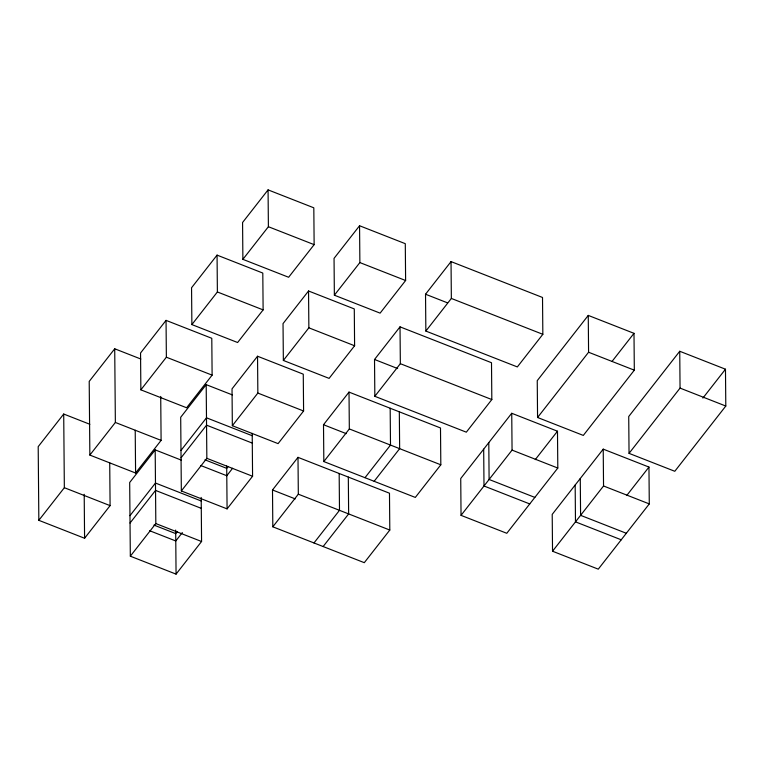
<?xml version="1.0" encoding="UTF-8"?>
<svg xmlns="http://www.w3.org/2000/svg" width="764" height="764" viewBox="0 0 764 764"><rect width="100%" height="100%" fill="white"/><g stroke="black" fill="none" stroke-linecap="round" stroke-linejoin="round"><path stroke-width="1.15" d="M89.846 424.278L63.708 414.031L38.2 446.653L38.84 520.322L84.584 538.257L110.092 505.634L109.72 462.86M140.853 359.032L114.715 348.785L89.207 381.408L89.856 455.077L135.591 473.012L161.099 440.389L160.717 396.421M166.046 320.374L140.547 352.997L140.862 389.831L186.607 407.766L212.115 375.143L211.79 338.299L166.046 320.374L166.371 357.208L140.862 389.831M217.062 255.119L191.554 287.751L191.879 324.585L237.614 342.52L263.122 309.888L262.797 273.054L217.062 255.119L217.387 291.963L191.879 324.585M268.068 189.873L242.57 222.496L242.885 259.34L288.63 277.265L314.138 244.642L313.813 207.808L268.068 189.873L268.393 226.717L242.885 259.34M38.84 520.322L64.348 487.699L63.708 414.031M89.856 455.077L115.364 422.454L114.715 348.785M181.326 460.138L155.188 449.891L129.679 482.514L130.329 556.192L176.064 574.127L201.572 541.504L201.19 497.431M232.332 394.892L206.194 384.645L180.696 417.268L181.335 490.946L227.08 508.881L252.578 476.249L252.206 433.36M129.966 515.671L155.474 483.049L201.218 500.983M180.982 450.426L206.49 417.803L252.225 435.728M257.535 356.234L232.027 388.857L232.342 425.701L278.086 443.626L303.594 411.003L303.27 374.169L257.535 356.234L257.85 393.068L232.342 425.701M308.541 290.988L283.033 323.611L283.358 360.446L329.103 378.381L354.601 345.758L354.286 308.923L308.541 290.988L308.866 327.823L283.358 360.446M359.558 225.743L334.049 258.366L334.365 295.2L380.109 313.135L405.617 280.512L405.292 243.678L359.558 225.743L359.873 262.577L334.365 295.2M130.033 523.034L155.541 490.412L201.285 508.346M181.049 457.789L206.547 425.166L252.292 443.101M130.329 556.192L155.827 523.569L155.188 449.891M181.335 490.946L206.843 458.324L206.194 384.645M177.172 531.744L175.71 533.606L153.927 525.069M228.178 466.489L226.727 468.361L204.943 459.813M182.338 532.584L175.777 540.969L149.639 530.722M232.619 468.265L226.784 475.724L200.645 465.477M272.5 489.972L297.998 457.349L389.478 493.21L389.802 530.054L364.294 562.676L272.815 526.807L272.5 489.972L295.248 498.892M323.506 424.727L349.014 392.104L440.494 427.964L440.818 464.798L415.31 497.431L323.831 461.561L323.506 424.727L346.254 433.646M374.522 359.481L400.021 326.849L491.5 362.719L491.825 399.553L466.317 432.176L374.837 396.315L374.522 359.481L397.662 368.554M425.529 294.226L451.037 261.603L542.516 297.473L542.841 334.307L517.333 366.93L425.854 331.07L425.529 294.226L447.57 302.869M272.815 526.807L298.323 494.184L297.998 457.349M323.831 461.561L349.329 428.938L349.014 392.104M374.837 396.315L400.346 363.693L400.021 326.849M425.854 331.07L451.352 298.447L451.037 261.603M313.985 542.946L339.493 510.323L339.168 473.489M364.991 477.701L390.499 445.078L390.175 408.243M323.134 546.537L348.642 513.914L348.317 477.07M374.14 481.291L399.648 448.659L399.324 411.825M511.737 413.276L460.73 478.522L461.045 515.356L506.79 533.291L557.806 468.046L557.481 431.211L511.737 413.276L512.061 450.111L461.045 515.356M588.261 315.408L537.245 380.653L537.569 417.488L583.304 435.423L634.321 370.177L633.996 333.333L588.261 315.408L588.576 352.242L537.569 417.488M535.239 459.651L557.481 431.211M612.136 361.296L633.996 333.333M603.226 449.137L552.21 514.392L552.534 551.226L598.269 569.161L649.285 503.906L648.961 467.071L603.226 449.137L603.541 485.98L552.534 551.226M679.74 351.268L628.724 416.514L629.049 453.358L674.793 471.283L725.8 406.037L725.475 369.203L679.74 351.268L680.055 388.102L629.049 453.358M626.728 495.521L648.961 467.071M702.89 398.092L725.475 369.203M268.393 226.717L314.138 244.642M359.873 262.577L405.617 280.512M451.352 298.447L542.841 334.307M588.576 352.242L634.321 370.177M680.055 388.102L725.8 406.037M217.387 291.963L263.122 309.888M308.866 327.823L354.601 345.758M400.346 363.693L491.825 399.553M512.061 450.111L557.806 468.046M603.541 485.98L649.285 503.906M534.848 497.402L489.103 479.477L488.788 442.633M626.327 533.272L580.592 515.337L580.268 478.503M166.371 357.208L212.115 375.143M257.85 393.068L303.594 411.003M349.329 428.938L440.818 464.798M529.748 503.934L484.004 485.999L483.679 449.165M621.227 539.795L575.483 521.86L575.168 485.025M115.364 422.454L161.099 440.389M206.843 458.324L252.578 476.249M298.323 494.184L389.802 530.054M64.348 487.699L110.092 505.634M155.827 523.569L201.572 541.504M226.698 465.992L227.08 508.881M175.682 530.054L176.064 574.127M135.218 430.237L135.591 473.012M84.202 494.289L84.584 538.257"/></g></svg>
